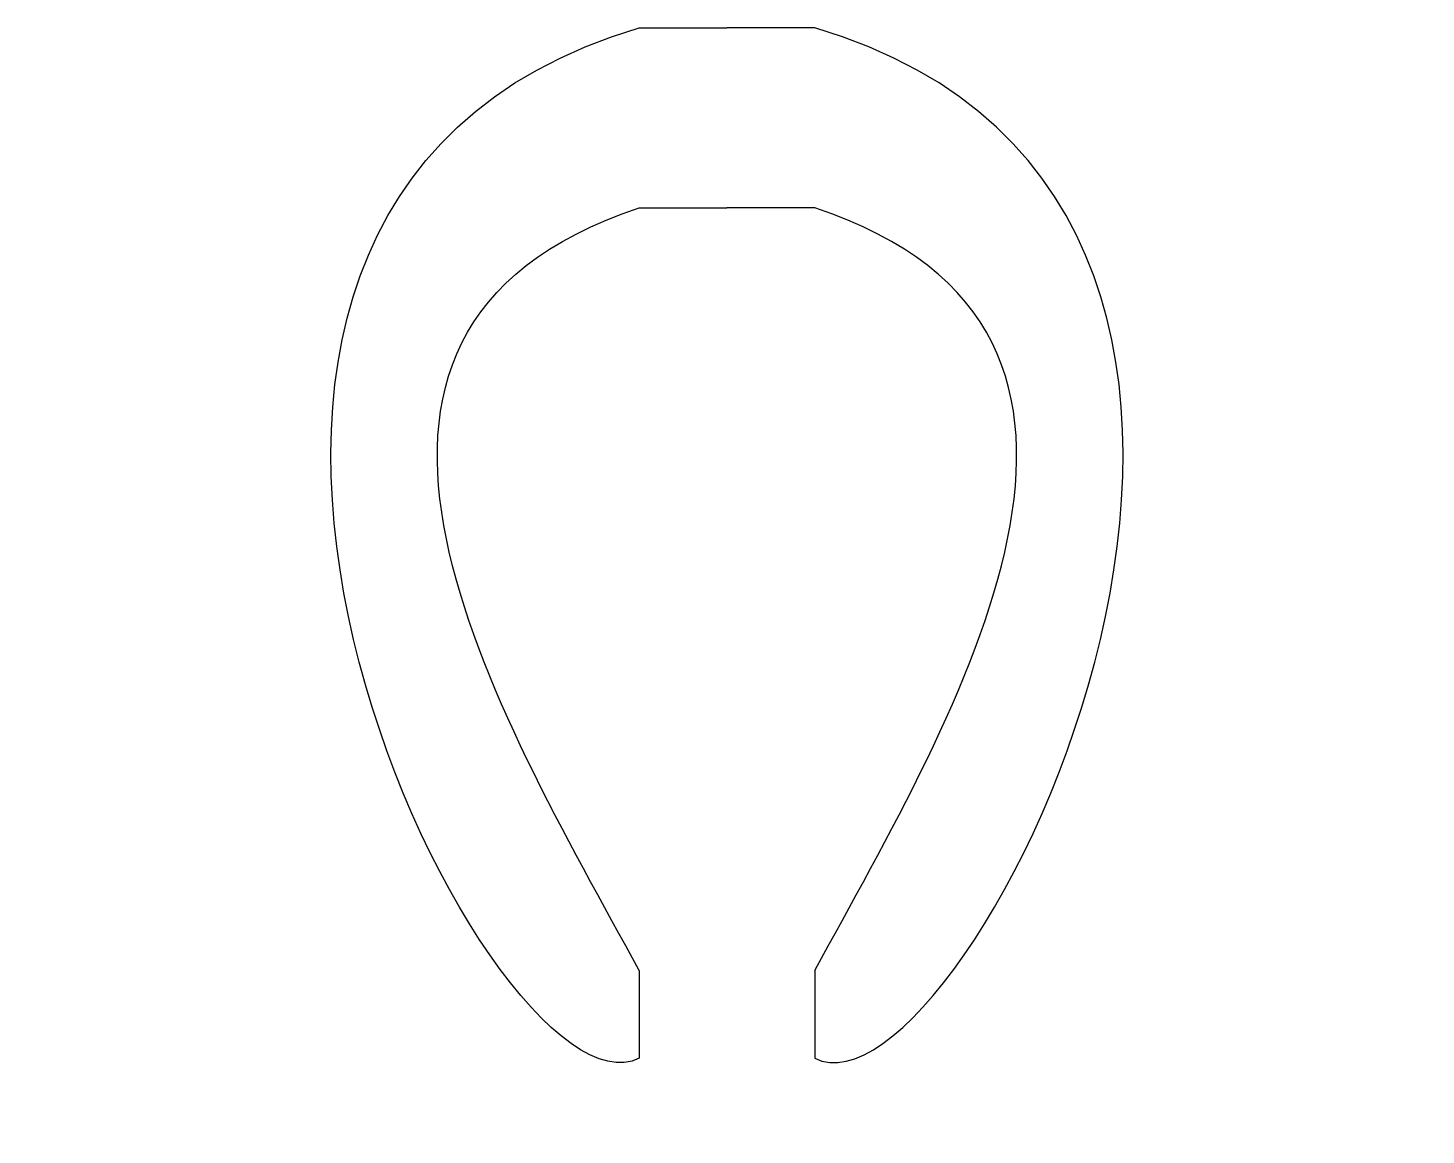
# Model space of a CAD drawing. Extents: x -38.1 to 41.5, y -45 to 18.
import ezdxf

# ---------------------------------------------------------------- set-up
doc = ezdxf.new("R2010")
doc.units = 0
doc.header["$MEASUREMENT"] = 0
doc.layers.add('MODELSKETCH_VISIBLE', color=7, linetype='CONTINUOUS')

msp = doc.modelspace()

# ---------------------------------------------------------------- linework, layer by layer
at = {"layer": 'MODELSKETCH_VISIBLE'}
for p, q in [((-3.321, 18.044), (1.673, 18.044)), ((6.668, 18.044), (1.673, 18.044)), ((-3.321, 7.801), (1.673, 7.801)), ((6.668, 7.801), (1.673, 7.801)), ((-3.321, -35.591), (-3.321, -40.591)), ((6.668, -35.591), (6.668, -40.591))]:
    msp.add_line(p, q, dxfattribs=at)
for points in [[(-3.321, -40.591), (-11.884, -44.959), (-38.127, 7.801), (-3.321, 18.044)], [(6.668, -40.591), (15.231, -44.959), (41.473, 7.801), (6.668, 18.044)], [(-3.321, -35.591), (-11.344, -20.901), (-24.589, 0.774), (-3.321, 7.801)], [(6.668, -35.591), (14.69, -20.901), (27.936, 0.774), (6.668, 7.801)]]:
    msp.add_open_spline(points, degree=3, dxfattribs=at)

doc.saveas('drawing.dxf')
